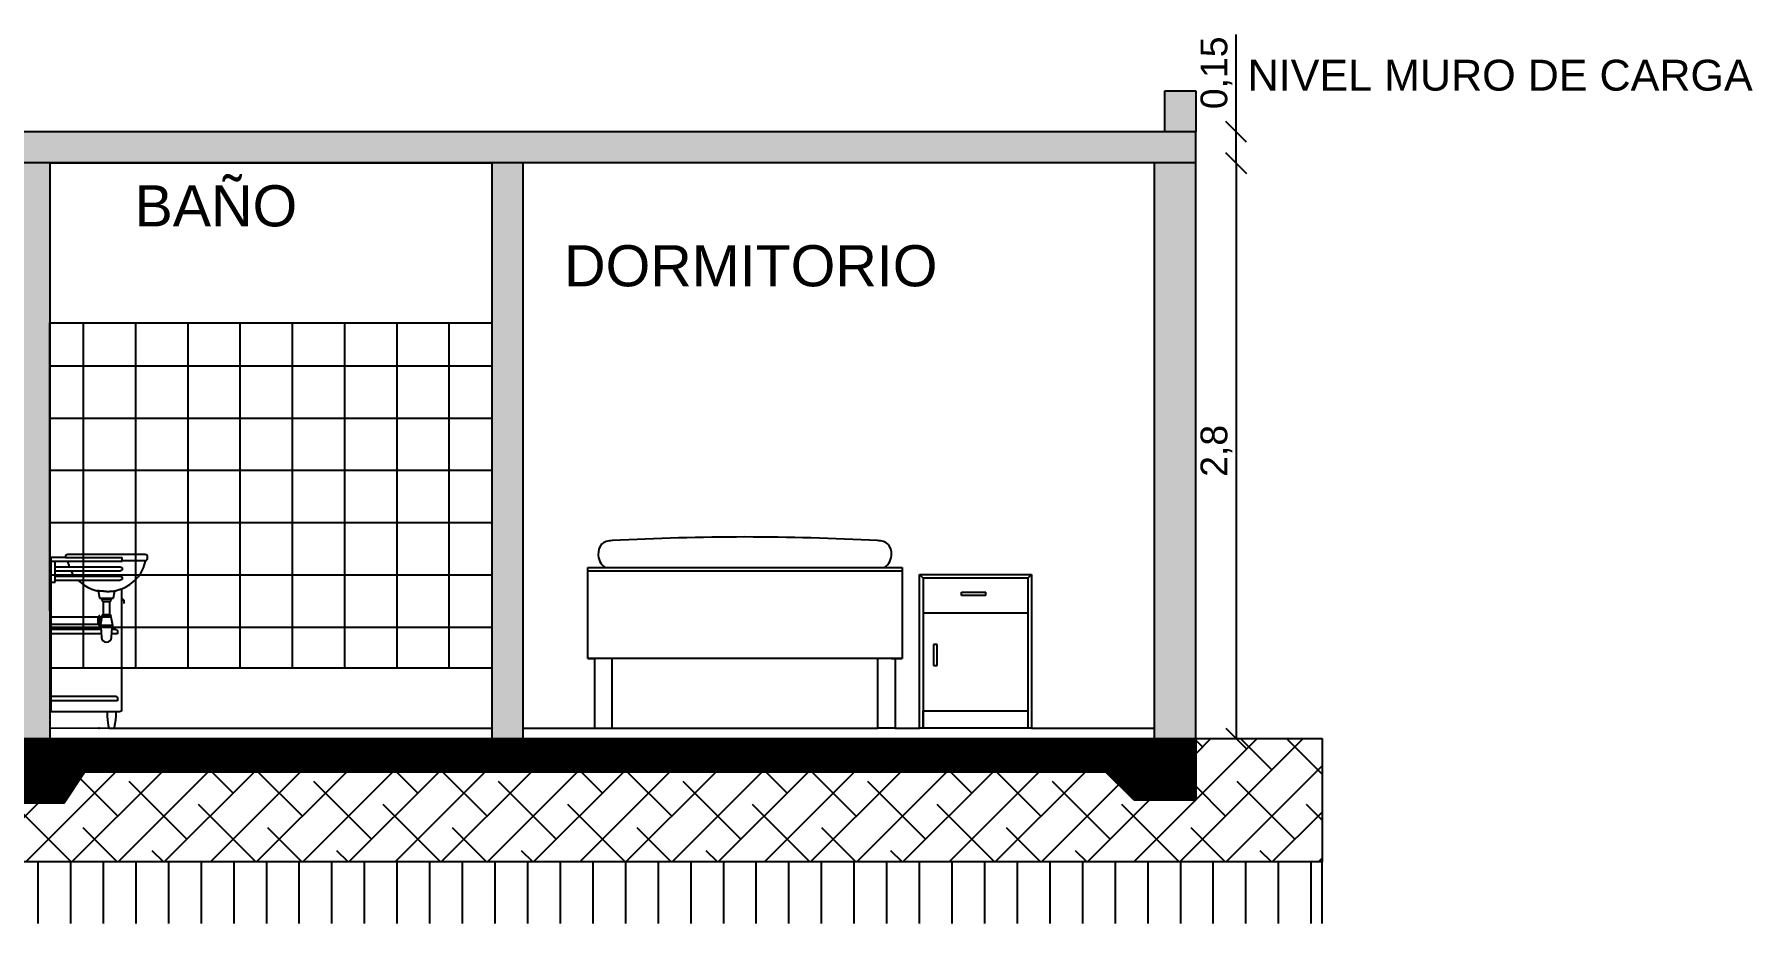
# Model space of a CAD drawing. Header units: millimetres. Extents: x 2439 to 2849, y 1282 to 1398.
# Drawn here: x 2524.48 to 2532.83, y 1339.44 to 1343.76 of the extents above; entities that cross this region are included whole.
import ezdxf

# ---------------------------------------------------------------- set-up
doc = ezdxf.new("R2010")
doc.units = ezdxf.units.MM
doc.layers.add('Linea Fina', color=8, linetype='Continuous', lineweight=9)
doc.layers.add('texto', color=7, linetype='Continuous')
doc.styles.add('1en50', font='arial.ttf', dxfattribs={"height": 0.09})
doc.styles.get("Standard").update_dxf_attribs({"font": 'arial.ttf'})
doc.dimstyles.new('Joel', dxfattribs={"dimtxt": 0.13, "dimasz": 0.1, "dimexe": 1.25, "dimexo": 0.625, "dimgap": 0.0176, "dimtad": 1, "dimtxsty": 'Standard', "dimblk": 'OBLIQUE', "dimcen": 2.5, "dimse1": 1, "dimse2": 1, "dimclre": 256, "dimadec": 0, "dimazin": 0, "dimtfac": 1, "dimtmove": 0, "dimatfit": 3, "dimldrblk": 'OBLIQUE', "dimfxl": 1, "dimarcsym": 0})

# ---------------------------------------------------------------- blocks, each defined once
blk = doc.blocks.new('lmf135fd')
for p, q in [((-0.235, 0.812), (0.1115, 0.812)), ((-0.215, 0.71), (-0.215, 0.812)), ((-0.215, 0.7848), (0.1017, 0.7848)), ((-0.215, 0.7652), (0.1017, 0.7652)), ((-0.165, 0.83), (0.1115, 0.83)), ((-0.1547, 0.812), (-0.1466, 0.7848)), ((-0.1378, 0.7652), (-0.1311, 0.7515)), ((0.1017, 0.7848), (0.1061, 0.7837)), ((0.1061, 0.7662), (0.1017, 0.7652)), ((0.1061, 0.7837), (0.109, 0.7817)), ((0.1088, 0.7682), (0.1061, 0.7662)), ((0.1107, 0.7708), (0.1088, 0.7682)), ((0.109, 0.7817), (0.1108, 0.7786)), ((0.1116, 0.7748), (0.1107, 0.7708)), ((0.1108, 0.7786), (0.1116, 0.7748)), ((0.1115, 0.812), (0.1115, 0.83)), ((0.1115, 0.8154), (0.2265, 0.8154)), ((-0.235, 0.71), (-0.215, 0.71)), ((-0.215, 0.7398), (0.1017, 0.7398)), ((-0.215, 0.7202), (0.1017, 0.7202)), ((-0.1311, 0.7515), (-0.1221, 0.7398)), ((-0.1039, 0.7202), (-0.095, 0.7116)), ((-0.095, 0.7116), (-0.0785, 0.6987)), ((-0.0785, 0.6987), (-0.057, 0.6855)), ((-0.057, 0.6855), (-0.0358, 0.6761)), ((-0.0358, 0.6761), (-0.0116, 0.6689)), ((-0.0083, 0.6685), (-0.0116, 0.6689)), ((-0.0099, 0.6685), (-0.0116, 0.6689)), ((-0.0099, 0.6685), (-0.0094, 0.6683)), ((0.0783, 0.6685), (0.0816, 0.6689)), ((0.0794, 0.6683), (0.0799, 0.6685)), ((0.0799, 0.6685), (0.0805, 0.6687)), ((0.0805, 0.6687), (0.0816, 0.6689)), ((0.1058, 0.6761), (0.0816, 0.6689)), ((0.1017, 0.7398), (0.1061, 0.7387)), ((0.1061, 0.7212), (0.1017, 0.7202)), ((0.1058, 0.6761), (0.11, 0.678)), ((0.1061, 0.7387), (0.109, 0.7367)), ((0.1088, 0.7232), (0.1061, 0.7212)), ((0.1107, 0.7258), (0.1088, 0.7232)), ((0.109, 0.7367), (0.1108, 0.7336)), ((0.1116, 0.7298), (0.1107, 0.7258)), ((0.1108, 0.7336), (0.1116, 0.7298)), ((-0.0094, 0.6683), (-0.0088, 0.6681)), ((-0.0088, 0.6681), (-0.0083, 0.6678)), ((-0.005, 0.668), (-0.0083, 0.6685)), ((-0.0083, 0.6678), (-0.0078, 0.6675)), ((-0.0078, 0.6675), (-0.0072, 0.6671)), ((-0.0072, 0.6671), (-0.0067, 0.6667)), ((-0.0067, 0.6667), (-0.0063, 0.6663)), ((-0.0063, 0.6663), (-0.0058, 0.6659)), ((-0.0058, 0.6659), (-0.0054, 0.6654)), ((-0.0054, 0.6654), (-0.005, 0.6649)), ((-0.0017, 0.6676), (-0.005, 0.668)), ((-0.005, 0.6649), (-0.0047, 0.6644)), ((-0.0047, 0.6644), (-0.0044, 0.6638)), ((-0.0044, 0.6638), (-0.0041, 0.6633)), ((-0.0041, 0.6633), (-0.0039, 0.6627)), ((-0.0039, 0.6627), (-0.0036, 0.6621)), ((-0.0036, 0.6621), (-0.0035, 0.6616)), ((-0.0035, 0.6616), (-0.0034, 0.661)), ((-0.0034, 0.661), (-0.0033, 0.6604)), ((-0.0033, 0.6604), (0.0004, 0.6345)), ((0.0016, 0.6672), (-0.0017, 0.6676)), ((0.0004, 0.6345), (0.0004, 0.6343)), ((0.0004, 0.6343), (0.0005, 0.6341)), ((0.0005, 0.6341), (0.0006, 0.6338)), ((0.0006, 0.6338), (0.0007, 0.6336)), ((0.0007, 0.6336), (0.0009, 0.6334)), ((0.0009, 0.6334), (0.0011, 0.6333)), ((0.0011, 0.6333), (0.0013, 0.6331)), ((0.0013, 0.6331), (0.0015, 0.633)), ((0.0015, 0.633), (0.0017, 0.6329)), ((0.0049, 0.6669), (0.0016, 0.6672)), ((0.0017, 0.6329), (0.0019, 0.6328)), ((0.0019, 0.6328), (0.0021, 0.6328)), ((0.0021, 0.6328), (0.0024, 0.6328)), ((0.0024, 0.6328), (0.014, 0.6328)), ((0.0082, 0.6666), (0.0049, 0.6669)), ((0.0116, 0.6664), (0.0082, 0.6666)), ((0.0149, 0.6662), (0.0116, 0.6664)), ((0.014, 0.6273), (0.0125, 0.6273)), ((0.0125, 0.6273), (0.0125, 0.6213)), ((0.0125, 0.6213), (0.0165, 0.6173)), ((0.014, 0.6328), (0.056, 0.6328)), ((0.014, 0.6328), (0.014, 0.6273)), ((0.014, 0.6273), (0.056, 0.6273)), ((0.0183, 0.666), (0.0149, 0.6662)), ((0.0165, 0.6173), (0.019, 0.6173)), ((0.0216, 0.6659), (0.0183, 0.666)), ((0.019, 0.6173), (0.051, 0.6173)), ((0.019, 0.6173), (0.019, 0.553)), ((0.0249, 0.6658), (0.0216, 0.6659)), ((0.0283, 0.6658), (0.0249, 0.6658)), ((0.0316, 0.6658), (0.0283, 0.6658)), ((0.035, 0.6658), (0.0316, 0.6658)), ((0.035, 0.6658), (0.0384, 0.6658)), ((0.0384, 0.6658), (0.0417, 0.6658)), ((0.0417, 0.6658), (0.0451, 0.6658)), ((0.0451, 0.6658), (0.0484, 0.6659)), ((0.0484, 0.6659), (0.0517, 0.666)), ((0.051, 0.553), (0.051, 0.6173)), ((0.051, 0.6173), (0.0535, 0.6173)), ((0.0517, 0.666), (0.0551, 0.6662)), ((0.0535, 0.6173), (0.0575, 0.6213)), ((0.0551, 0.6662), (0.0584, 0.6664)), ((0.056, 0.6273), (0.056, 0.6328)), ((0.056, 0.6328), (0.0676, 0.6328)), ((0.0575, 0.6273), (0.056, 0.6273)), ((0.0575, 0.6213), (0.0575, 0.6273)), ((0.0584, 0.6664), (0.0618, 0.6666)), ((0.0618, 0.6666), (0.0651, 0.6669)), ((0.0651, 0.6669), (0.0684, 0.6672)), ((0.0676, 0.6328), (0.0679, 0.6328)), ((0.0679, 0.6328), (0.0681, 0.6328)), ((0.0681, 0.6328), (0.0683, 0.6329)), ((0.0683, 0.6329), (0.0685, 0.633)), ((0.0684, 0.6672), (0.0717, 0.6676)), ((0.0685, 0.633), (0.0687, 0.6331)), ((0.0687, 0.6331), (0.0689, 0.6333)), ((0.0689, 0.6333), (0.0691, 0.6334)), ((0.0691, 0.6334), (0.0693, 0.6336)), ((0.0693, 0.6336), (0.0694, 0.6338)), ((0.0694, 0.6338), (0.0695, 0.6341)), ((0.0695, 0.6341), (0.0696, 0.6343)), ((0.0696, 0.6345), (0.0733, 0.6604)), ((0.0696, 0.6343), (0.0696, 0.6345)), ((0.0717, 0.6676), (0.075, 0.668)), ((0.0733, 0.6604), (0.0734, 0.661)), ((0.0734, 0.661), (0.0735, 0.6616)), ((0.0735, 0.6616), (0.0736, 0.6621)), ((0.0736, 0.6621), (0.0739, 0.6627)), ((0.0739, 0.6627), (0.0741, 0.6633)), ((0.0741, 0.6633), (0.0744, 0.6638)), ((0.0744, 0.6638), (0.0747, 0.6644)), ((0.0747, 0.6644), (0.075, 0.6649)), ((0.075, 0.668), (0.0783, 0.6685)), ((0.075, 0.6649), (0.0754, 0.6654)), ((0.0754, 0.6654), (0.0758, 0.6659)), ((0.0758, 0.6659), (0.0763, 0.6663)), ((0.0763, 0.6663), (0.0767, 0.6667)), ((0.0767, 0.6667), (0.0772, 0.6671)), ((0.0772, 0.6671), (0.0777, 0.6675)), ((0.0777, 0.6675), (0.0783, 0.6678)), ((0.0783, 0.6678), (0.0788, 0.6681)), ((0.0788, 0.6681), (0.0794, 0.6683)), ((0.11, 0.6296), (0.11, 0.6275)), ((-0.0057, 0.5405), (-0.235, 0.5405)), ((-0.235, 0.5405), (-0.235, 0.5055)), ((-0.235, 0.5055), (-0.0057, 0.5055)), ((-0.0007, 0.5468), (-0.0057, 0.5418)), ((-0.0057, 0.5418), (-0.0057, 0.5405)), ((-0.0057, 0.5055), (-0.0057, 0.5405)), ((-0.0057, 0.5055), (-0.0057, 0.5041)), ((-0.0057, 0.5041), (-0.0007, 0.4991)), ((0.0029, 0.5468), (-0.0007, 0.5468)), ((0.0029, 0.5405), (0.0029, 0.5468)), ((0.0029, 0.5055), (0.0029, 0.5405)), ((0.0124, 0.5405), (0.0029, 0.5405)), ((0.0029, 0.4991), (0.0029, 0.5055)), ((0.0029, 0.5055), (0.006, 0.5055)), ((0.006, 0.5055), (0.005, 0.5)), ((0.0124, 0.5405), (0.006, 0.5055)), ((0.0125, 0.541), (0.0124, 0.5405)), ((0.0165, 0.553), (0.0125, 0.549)), ((0.0125, 0.549), (0.0125, 0.543)), ((0.0125, 0.543), (0.019, 0.543)), ((0.019, 0.541), (0.0125, 0.541)), ((0.019, 0.553), (0.0165, 0.553)), ((0.019, 0.553), (0.051, 0.553)), ((0.051, 0.543), (0.019, 0.543)), ((0.019, 0.543), (0.019, 0.541)), ((0.051, 0.541), (0.019, 0.541)), ((0.0535, 0.553), (0.051, 0.553)), ((0.051, 0.541), (0.051, 0.543)), ((0.051, 0.543), (0.0575, 0.543)), ((0.0575, 0.541), (0.051, 0.541)), ((0.0575, 0.549), (0.0535, 0.553)), ((0.0575, 0.543), (0.0575, 0.549)), ((0.065, 0.5), (0.0575, 0.541)), ((-0.235, 0.4816), (0.008, 0.4816)), ((0.0097, 0.4593), (-0.235, 0.4593)), ((-0.0007, 0.4991), (0.0029, 0.4991)), ((0.065, 0.5), (0.005, 0.5)), ((0.005, 0.5), (0.005, 0.494)), ((0.005, 0.494), (0.007, 0.494)), ((0.063, 0.494), (0.007, 0.494)), ((0.007, 0.494), (0.011, 0.442)), ((0.059, 0.442), (0.063, 0.494)), ((0.0885, 0.4593), (0.0603, 0.4593)), ((0.062, 0.4816), (0.0765, 0.4816)), ((0.063, 0.494), (0.065, 0.494)), ((0.065, 0.494), (0.065, 0.5)), ((0.0765, 0.4816), (0.0807, 0.481)), ((0.0807, 0.481), (0.0844, 0.4796)), ((0.0844, 0.4796), (0.0873, 0.4766)), ((0.0873, 0.4766), (0.0885, 0.4735)), ((0.0885, 0.4735), (0.0885, 0.4593)), ((-0.235, 0.1561), (0.0765, 0.1561)), ((0.0885, 0.1337), (-0.235, 0.1337)), ((0.0765, 0.1561), (0.0807, 0.1555)), ((0.0807, 0.1555), (0.0844, 0.1541)), ((0.0844, 0.1541), (0.0873, 0.1511)), ((0.0873, 0.1511), (0.0885, 0.148)), ((0.0885, 0.148), (0.0885, 0.1337)), ((0.0375, 0.082), (0.0825, 0.082))]:
    blk.add_line(p, q)
blk.add_lwpolyline([(-0.235, 0.83), (-0.235, 0.082), (0.0375, 0.082), (0.0383, 0.0583), (0.0404, 0.0413), (0.0437, 0.0144), (0.0467, 0), (0.0733, 0), (0.0763, 0.0144), (0.0796, 0.0413), (0.0817, 0.0583), (0.0825, 0.082), (0.098, 0.082), (0.1026, 0.0826), (0.1065, 0.0845), (0.1091, 0.0873), (0.11, 0.0907), (0.11, 0.4918), (0.11, 0.6275), (0.111, 0.6275), (0.119, 0.6196), (0.119, 0.6096), (0.121, 0.6096), (0.121, 0.6206), (0.1121, 0.6296), (0.11, 0.6296), (0.11, 0.678), (0.127, 0.6855), (0.1485, 0.6987), (0.165, 0.7116), (0.176, 0.7222), (0.1903, 0.7374), (0.2011, 0.7515), (0.2123, 0.7745), (0.2153, 0.7803), (0.2247, 0.812), (0.2252, 0.8141), (0.2265, 0.8154), (0.23, 0.8174), (0.2335, 0.821), (0.235, 0.8251), (0.235, 0.83), (0.235, 0.833, 0.414214), (0.223, 0.845), (-0.153, 0.845, 0.414214), (-0.165, 0.833), (-0.165, 0.83)], format="xyb", close=True)
blk.add_arc((0.035, 0.442), 0.024, 180, 0)
blk.add_point((0, 0))
blk = doc.blocks.new('A$C65A87BA9')
at = {"linetype": 'ByBlock'}
for p, q in [((0.87, 0.4951), (0.87, 0.4974)), ((0, 0.2), (0, 0.46)), ((0, 0.46), (0.9, 0.46)), ((0.9, 0.45), (0, 0.45)), ((0.9, 0.46), (0.9, 0.45)), ((0.9, 0.45), (0.9, 0.2)), ((0.95, 0), (0.95, 0.44)), ((0.95, 0.44), (1.27, 0.44)), ((0.96, 0.43), (0.95, 0.44)), ((0.95, 0.44), (0.96, 0.43)), ((1.26, 0.43), (0.96, 0.43)), ((0.96, 0.43), (0.96, 0)), ((1.27, 0.44), (1.26, 0.43)), ((1.26, 0.43), (1.27, 0.44)), ((1.26, 0.43), (1.26, 0)), ((1.27, 0.44), (1.27, 0)), ((1.07, 0.38), (1.07, 0.39)), ((1.07, 0.39), (1.14, 0.39)), ((1.14, 0.38), (1.07, 0.38)), ((1.14, 0.38), (1.14, 0.39)), ((0.96, 0.33), (1.26, 0.33)), ((0.9, 0.2), (0, 0.2)), ((0, 0.2), (0.02, 0.2)), ((0.02, 0.2), (0.02, 0)), ((0.07, 0), (0.07, 0.2)), ((0.83, 0), (0.83, 0.2)), ((0.87, 0.2), (0.9, 0.2)), ((0.88, 0.2), (0.88, 0)), ((1, 0.24), (0.99, 0.24)), ((0.99, 0.24), (0.99, 0.18)), ((1, 0.18), (1, 0.24)), ((0.99, 0.18), (1, 0.18)), ((0.96, 0), (0.96, 0.05)), ((0.96, 0.05), (1.26, 0.05)), ((0.02, 0), (0.07, 0)), ((0.88, 0), (0.83, 0)), ((1.27, 0), (0.95, 0))]:
    blk.add_line(p, q, dxfattribs=at)
for centre, radius, start, end in [((0.45, -6.3869), 6.9343, 86.85934, 93.14066), ((0.08, 0.4974), 0.05, 145.6581, 180), ((0.08, 0.5), 0.05, 180, 233.1301), ((0.07, 0.4882), 0.0488, 89.934, 129.9363), ((0.83, 0.4882), 0.0488, 50.0637, 90.066), ((0.82, 0.5), 0.05, 306.8699, 0), ((0.82, 0.4974), 0.05, 0, 34.3419)]:
    blk.add_arc(centre, radius, start, end, dxfattribs=at)
blk = doc.blocks.new('_Oblique')
at = {"color": 0, "linetype": 'ByBlock', "lineweight": -2}
blk.add_line((-0.5, -0.5), (0.5, 0.5), dxfattribs=at)
blk = doc.blocks.new('*D68')
at = {"color": 0, "lineweight": -2, "transparency": 16777216}
blk.add_line((2530.3194, 1343.1349), (2530.3194, 1340.3371), dxfattribs=at)
at = {"layer": 'Defpoints', "color": 0, "transparency": 16777216}
for p in [(2530.1232, 1343.1349), (2530.1232, 1340.3371), (2530.3194, 1340.3371)]:
    blk.add_point(p, dxfattribs=at)
at = {"color": 0, "lineweight": -2, "transparency": 16777216, "xscale": 0.1, "yscale": 0.1, "zscale": 0.1}
for p, rotation in [((2530.3194, 1343.1349), 90), ((2530.3194, 1340.3371), 270)]:
    blk.add_blockref('_Oblique', p, dxfattribs=dict(at, rotation=rotation))
at = {"color": 0, "transparency": 16777216, "insert": (2530.2237, 1341.736), "char_height": 0.13, "attachment_point": 5, "rotation": 90}
blk.add_mtext('2,8', dxfattribs=at)
blk = doc.blocks.new('*D69')
at = {"color": 0, "lineweight": -2, "transparency": 16777216}
for p, q in [((2530.3194, 1343.2871), (2530.3194, 1343.7609)), ((2530.3194, 1343.1349), (2530.3194, 1343.2871))]:
    blk.add_line(p, q, dxfattribs=at)
at = {"layer": 'Defpoints', "color": 0, "transparency": 16777216}
for p in [(2530.1083, 1343.2871), (2530.3194, 1343.2871), (2530.1232, 1343.1349)]:
    blk.add_point(p, dxfattribs=at)
at = {"color": 0, "lineweight": -2, "transparency": 16777216, "xscale": 0.1, "yscale": 0.1, "zscale": 0.1}
for p, rotation in [((2530.3194, 1343.2871), 90), ((2530.3194, 1343.1349), 270)]:
    blk.add_blockref('_Oblique', p, dxfattribs=dict(at, rotation=rotation))
at = {"color": 0, "transparency": 16777216, "insert": (2530.2237, 1343.574), "char_height": 0.13, "attachment_point": 5, "rotation": 90}
blk.add_mtext('0,15', dxfattribs=at)

msp = doc.modelspace()

# ---------------------------------------------------------------- hatches: boundary and pattern name
h = msp.add_hatch(color=1)
h.dxf.hatch_style = 1
h.paths.add_polyline_path([(2529.97319, 1343.28708), (2530.12319, 1343.28708), (2530.12319, 1343.48708), (2529.97319, 1343.48708)])
h = msp.add_hatch(color=3)
h.dxf.hatch_style = 1
h.paths.add_polyline_path([(2510.47022, 1343.28708), (2510.47022, 1343.13708), (2515.71022, 1343.13708), (2530.12319, 1343.13708), (2530.12319, 1343.28708)])
h = msp.add_hatch(color=1)
h.dxf.hatch_style = 1
h.paths.add_polyline_path([(2524.55022, 1343.13708), (2524.40022, 1343.13708), (2524.40022, 1340.33708), (2524.55022, 1340.33708)])
h = msp.add_hatch(color=1)
h.dxf.hatch_style = 1
h.paths.add_polyline_path([(2526.85022, 1343.13708), (2526.70022, 1343.13708), (2526.70022, 1340.33708), (2526.85022, 1340.33708)])
h = msp.add_hatch(color=1)
h.dxf.hatch_style = 1
h.paths.add_polyline_path([(2529.92319, 1340.33708), (2530.12319, 1340.33708), (2530.12319, 1343.13708), (2529.92319, 1343.13708)])
at = {"true_color": 0xffffff}
h = msp.add_hatch(dxfattribs=at)
h.set_pattern_fill('NET', scale=0.08)
h.set_pattern_definition([(0, (-210.86532, -22.59302), (0, 0.254), []), (90, (-210.86532, -22.59302), (-0.254, 2e-17), [])])
h.paths.add_polyline_path([(2526.70022, 1342.35757), (2524.55022, 1342.35757), (2524.55022, 1340.95757), (2524.55022, 1340.67939), (2526.70022, 1340.67939)])
h = msp.add_hatch(dxfattribs=at)
h.set_pattern_fill('ANSI38', scale=0.05)
h.set_pattern_definition([(45, (8.83706, -9.54857), (-0.1122532015, 0.1122532015), []), (135, (8.83706, -9.54857), (-0.3367596045, 0.1122532015), [0.396875, -0.238125])])
h.paths.add_polyline_path([(2510.47022, 1340.23708), (2509.97022, 1340.23708), (2509.97022, 1339.73708), (2510.47022, 1339.73708), (2512.21022, 1339.73708), (2530.73787, 1339.73708), (2530.73787, 1340.33708), (2530.12319, 1340.33708), (2530.12319, 1340.03708), (2529.82319, 1340.03708), (2529.68645, 1340.17381), (2526.48217, 1340.17381), (2524.71832, 1340.17381), (2524.61935, 1340.02381), (2524.32728, 1340.02381), (2524.22832, 1340.17381), (2519.88609, 1340.17381), (2519.78545, 1340.02126), (2519.49337, 1340.02126), (2519.39273, 1340.17381), (2514.50172, 1340.17381), (2512.64742, 1340.17379), (2510.90742, 1340.17379), (2510.77022, 1340.03708), (2510.47022, 1340.03708)])
h = msp.add_hatch(dxfattribs=at)
h.set_pattern_fill('JIS_WOOD', scale=0.01)
h.set_pattern_definition([(45, (8.8370635, -9.5485714), (-0.004999999992, 0.004999999992), [])])
h.paths.add_polyline_path([(2530.12319, 1340.03708), (2530.12319, 1340.33708), (2512.21022, 1340.33708), (2510.67022, 1340.33708), (2510.47022, 1340.33708), (2510.47022, 1340.03708), (2510.77022, 1340.03708), (2510.90742, 1340.17379), (2512.64742, 1340.17379), (2514.85101, 1340.17379), (2519.39273, 1340.17381), (2519.49337, 1340.02126), (2519.78545, 1340.02126), (2519.88609, 1340.17381), (2524.22832, 1340.17381), (2524.32728, 1340.02381), (2524.61935, 1340.02381), (2524.71832, 1340.17381), (2526.61631, 1340.17381), (2529.68645, 1340.17381), (2529.82319, 1340.03708)])
h = msp.add_hatch()
h.set_pattern_fill('ANSI31', color=256, scale=0.05, angle=45, style=0)
h.set_pattern_definition([(90, (1.6386, -9.54857), (-0.15875, 0), [])])
h.paths.add_polyline_path([(2512.21022, 1339.73708), (2510.47022, 1339.73708), (2509.97022, 1339.73708), (2509.97022, 1339.43708), (2511.61022, 1339.43708), (2530.73787, 1339.43708), (2530.73787, 1339.73708)])

# ---------------------------------------------------------------- linework, layer by layer
for p, q in [((2529.97319, 1343.28708), (2529.97319, 1343.48708)), ((2529.97319, 1343.48708), (2530.12319, 1343.48708)), ((2529.97319, 1343.48708), (2530.12319, 1343.48708)), ((2530.12319, 1343.48708), (2530.12319, 1343.28708)), ((2530.12319, 1343.28708), (2510.47022, 1343.28708)), ((2530.12319, 1343.13708), (2530.12319, 1343.28708)), ((2530.12319, 1343.13708), (2512.21022, 1343.13708)), ((2524.55022, 1343.13708), (2524.55022, 1340.33708)), ((2524.55022, 1343.13708), (2526.70022, 1343.13708)), ((2526.70022, 1343.13708), (2526.70022, 1340.33708)), ((2526.85022, 1343.13708), (2526.85022, 1340.33708)), ((2529.92319, 1340.33708), (2529.92319, 1343.13708)), ((2530.12319, 1340.33708), (2530.12319, 1343.13708)), ((2524.55022, 1340.95757), (2524.55022, 1342.35757)), ((2524.55022, 1342.35757), (2526.70022, 1342.35757)), ((2526.70022, 1340.67939), (2524.55022, 1340.67939)), ((2524.55022, 1340.38877), (2524.85022, 1340.38668)), ((2524.8504, 1340.38686), (2526.70022, 1340.38686)), ((2526.85022, 1340.38686), (2527.20003, 1340.38686)), ((2527.28499, 1340.38686), (2528.57637, 1340.38686)), ((2528.66133, 1340.38686), (2528.78028, 1340.38686)), ((2529.32402, 1340.38686), (2529.92319, 1340.38686)), ((2512.21022, 1340.33708), (2530.13787, 1340.33708)), ((2530.12319, 1340.33708), (2530.12319, 1340.03708)), ((2530.13787, 1340.33708), (2530.73787, 1340.33708)), ((2530.73787, 1340.33708), (2530.73787, 1339.73708)), ((2526.61631, 1340.17381), (2524.71832, 1340.17381)), ((2529.68645, 1340.17381), (2526.48217, 1340.17381)), ((2529.82319, 1340.03708), (2529.68645, 1340.17381)), ((2530.12319, 1340.03708), (2529.82319, 1340.03708)), ((2530.73787, 1339.73708), (2512.21022, 1339.73708)), ((2530.73787, 1339.43708), (2530.73787, 1339.73708))]:
    msp.add_line(p, q)
msp.add_lwpolyline([(2524.22832, 1340.17381), (2524.32728, 1340.02381), (2524.61935, 1340.02381), (2524.71832, 1340.17381)])

# ---------------------------------------------------------------- block references
at = {"xscale": 1.699188590006132, "yscale": 1.699188590006132, "zscale": 1.699188590006132}
msp.add_blockref('A$C65A87BA9', (2527.16605, 1340.38686), dxfattribs=at)
msp.add_blockref('lmf135fd', (2524.79103, 1340.38686))

# ---------------------------------------------------------------- texts
at = {"layer": 'Linea Fina', "insert": (2530.3754, 1343.63748), "char_height": 0.15, "width": 3.1004138, "attachment_point": 1, "style": '1en50'}
msp.add_mtext('{\\C0;\\c16777215;NIVEL MURO DE CARGA }', dxfattribs=at)
at = {"layer": 'texto', "lineweight": 0, "char_height": 0.2, "attachment_point": 1}
for s, width, insert in [('BAÑO', 5.1888465, (2524.962, 1343.02731)), ('DORMITORIO', 5.1198478, (2527.05149, 1342.73587))]:
    msp.add_mtext_dynamic_manual_height_columns(s, width=width, gutter_width=12.5, heights=[0], dxfattribs=dict(at, insert=insert))

# ---------------------------------------------------------------- dimensions: what is measured, and where the dimension line sits
for base, p2, picture, middle in [((2530.31941, 1343.28708), (2530.10832, 1343.28708), '*D69', (2530.22369, 1343.574)), ((2530.31941, 1340.33708), (2530.12319, 1340.33708), '*D68', (2530.22369, 1341.73598))]:
    dim = msp.add_linear_dim(base=base, p1=(2530.12319, 1343.13489), p2=p2, angle=90, dimstyle='Joel')
    dim.commit()
    dim.dimension.update_dxf_attribs({"geometry": picture, "text_midpoint": middle})

doc.saveas('drawing.dxf')
